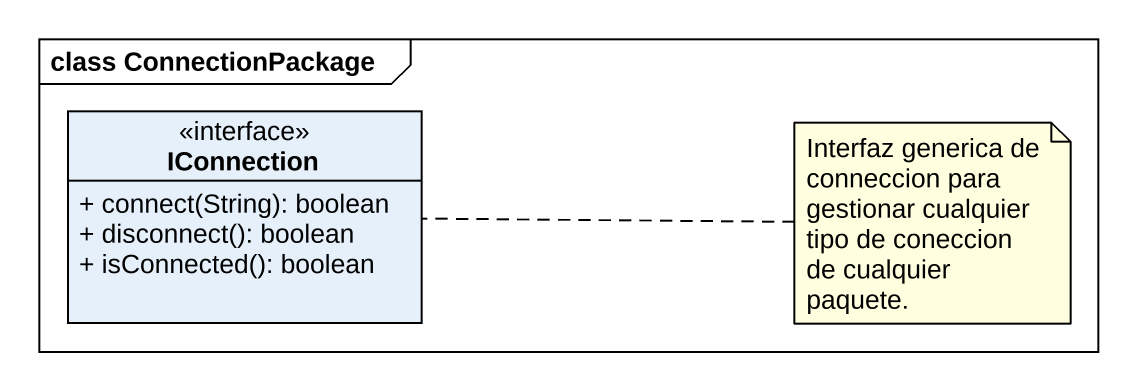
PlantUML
@startuml
mainframe class ConnectionPackage
hide circle
hide empty members
skinparam classAttributeIconSize 0
class IConnection <<interface>> {
  + connect(String): boolean
  + disconnect(): boolean
  + isConnected(): boolean
}
note right of IConnection : Interfaz generica de conneccion para gestionar cualquier tipo de coneccion de cualquier paquete.
@enduml
